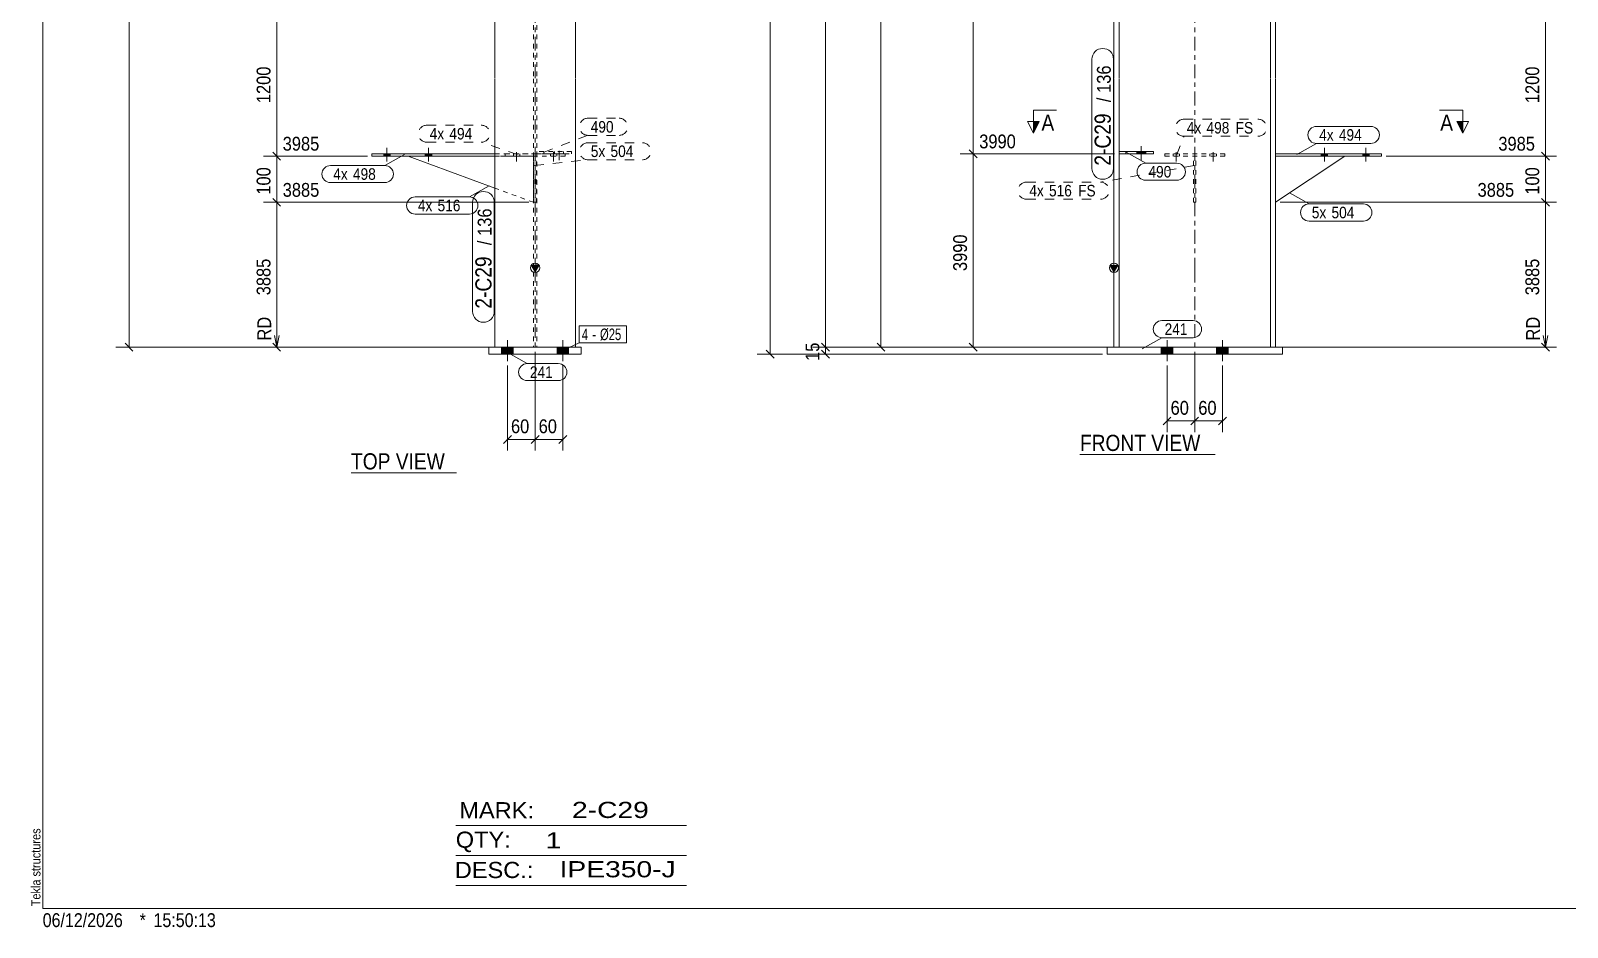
# Model space of a CAD drawing. Header units: millimetres. Extents: x 2 to 579, y 1 to 405.
# Drawn here: x 2.4 to 335.4, y 1 to 195.3 of the extents above; entities that cross this region are included whole.
import ezdxf

# ---------------------------------------------------------------- set-up
doc = ezdxf.new("R2010")
doc.units = ezdxf.units.MM
for name, pattern in [('XKITLINE00', [0]), ('XKITLINE01', [4, 1, -1, 1, -1]), ('XKITLINE02', [4, 2, -2]), ('XKITLINE03', [6, 3, -1, 1, -1])]:
    doc.linetypes.add(name, pattern=pattern)
for name, color, linetype, lineweight in [('Bolt', 3, 'Continuous', 0), ('BoltMark', 7, 'Continuous', 0), ('Dimensions', 7, 'Continuous', 0), ('DrawingSheet', 5, 'Continuous', 0), ('OtherObjectType', 7, 'Continuous', 0), ('Part', 2, 'Continuous', 0), ('PartMark', 7, 'Continuous', 0), ('Section', 6, 'Continuous', 0)]:
    doc.layers.add(name, color=color, linetype=linetype, lineweight=lineweight)
doc.styles.add('ARIAL', font='ARIAL.TTF')
doc.styles.add('ARIAL_NARROW', font='ARIALN.TTF')

# ---------------------------------------------------------------- blocks, each defined once
blk = doc.blocks.new('*A8')
at = {"layer": 'Bolt'}
for points in [[(283.45, 168.61), (283.45, 168.11), (282.05, 168.11), (282.05, 168.61)], [(283.45, 168.61), (283.45, 168.11), (282.05, 168.11), (282.05, 168.61)], [(292.45, 168.61), (292.45, 168.11), (291.05, 168.11), (291.05, 168.61)], [(292.45, 168.61), (292.45, 168.11), (291.05, 168.11), (291.05, 168.61)]]:
    blk.add_hatch(color=3, dxfattribs=at).paths.add_polyline_path(points, flags=17)
at = {"layer": 'Bolt', "color": 3, "linetype": 'XKITLINE00', "lineweight": 0}
for p, q in [((282.75, 166.95), (282.75, 169.95)), ((282.75, 166.95), (282.75, 169.95)), ((291.75, 166.95), (291.75, 169.95)), ((291.75, 166.95), (291.75, 169.95)), ((282.05, 168.11), (282.05, 168.61)), ((282.05, 168.11), (282.05, 168.61)), ((283.45, 168.11), (283.45, 168.61)), ((283.45, 168.11), (283.45, 168.61)), ((291.05, 168.11), (291.05, 168.61)), ((291.05, 168.11), (291.05, 168.61)), ((292.45, 168.11), (292.45, 168.61)), ((292.45, 168.11), (292.45, 168.61))]:
    blk.add_line(p, q, dxfattribs=at)
blk = doc.blocks.new('*A9')
at = {"layer": 'Bolt'}
blk.add_hatch(color=3, dxfattribs=at).paths.add_polyline_path([(242.07, 168.61), (242.07, 169.11), (244.03, 169.11), (244.03, 168.61)], flags=17)
at = {"layer": 'Bolt', "color": 3, "linetype": 'XKITLINE00', "lineweight": 0}
for p, q in [((243.05, 167.26), (243.05, 170.26)), ((242.07, 168.61), (242.07, 169.11)), ((244.03, 168.61), (244.03, 169.11))]:
    blk.add_line(p, q, dxfattribs=at)
blk = doc.blocks.new('*A10')
at = {"layer": 'Bolt'}
for points in [[(249.9, 126.71), (249.9, 125.21), (247.4, 125.21), (247.4, 126.71)], [(249.9, 126.71), (249.9, 125.21), (247.4, 125.21), (247.4, 126.71)], [(261.9, 126.71), (261.9, 125.21), (259.4, 125.21), (259.4, 126.71)], [(261.9, 126.71), (261.9, 125.21), (259.4, 125.21), (259.4, 126.71)]]:
    blk.add_hatch(color=3, dxfattribs=at).paths.add_polyline_path(points, flags=17)
at = {"layer": 'Bolt', "color": 3, "linetype": 'XKITLINE00', "lineweight": 0}
for p, q in [((247.4, 126.71), (247.4, 125.21)), ((247.4, 126.71), (247.4, 125.21)), ((248.65, 128.21), (248.65, 123.71)), ((248.65, 128.21), (248.65, 123.71)), ((249.9, 126.71), (249.9, 125.21)), ((249.9, 126.71), (249.9, 125.21)), ((259.4, 126.71), (259.4, 125.21)), ((259.4, 126.71), (259.4, 125.21)), ((260.65, 128.21), (260.65, 123.71)), ((260.65, 128.21), (260.65, 123.71)), ((261.9, 126.71), (261.9, 125.21)), ((261.9, 126.71), (261.9, 125.21))]:
    blk.add_line(p, q, dxfattribs=at)
blk = doc.blocks.new('*A11')
at = {"layer": 'Bolt', "color": 3, "linetype": 'XKITLINE02', "lineweight": 0}
for p, q in [((250.65, 166.95), (250.65, 169.95)), ((250.65, 166.95), (250.65, 169.95)), ((258.65, 166.95), (258.65, 169.95)), ((258.65, 166.95), (258.65, 169.95)), ((249.95, 168.11), (249.95, 168.61)), ((249.95, 168.11), (249.95, 168.61)), ((251.35, 168.11), (251.35, 168.61)), ((251.35, 168.11), (251.35, 168.61)), ((257.95, 168.11), (257.95, 168.61)), ((257.95, 168.11), (257.95, 168.61)), ((259.35, 168.11), (259.35, 168.61)), ((259.35, 168.11), (259.35, 168.61))]:
    blk.add_line(p, q, dxfattribs=at)
blk = doc.blocks.new('*A15')
at = {"layer": 'Part'}
blk.add_hatch(color=2, dxfattribs=at).paths.add_polyline_path([(236.35, 144.42), (237.95, 144.42), (237.15, 143.02)], flags=17)
at = {"layer": 'Part', "color": 7, "linetype": 'XKITLINE03', "lineweight": 0}
for p, q in [((254.65, 310.07), (254.65, 365.27)), ((254.65, 268.17), (254.65, 309.97)), ((254.65, 226.59), (254.65, 268.07)), ((254.65, 185.01), (254.65, 226.49)), ((254.65, 143.11), (254.65, 184.91)), ((254.65, 116.71), (254.65, 143.01))]:
    blk.add_line(p, q, dxfattribs=at)
at = {"layer": 'Part', "color": 2, "linetype": 'XKITLINE00', "lineweight": 0}
for p, q in [((237.15, 355.27), (237.15, 310.07)), ((272.15, 355.27), (237.15, 355.27)), ((238.25, 355.27), (238.25, 310.07)), ((271.05, 355.27), (271.05, 310.07)), ((272.15, 310.07), (272.15, 355.27)), ((237.15, 309.97), (237.15, 268.17)), ((238.25, 309.97), (238.25, 268.17)), ((271.05, 309.97), (271.05, 268.17)), ((272.15, 268.17), (272.15, 309.97)), ((237.15, 268.07), (237.15, 226.59)), ((238.25, 268.07), (238.25, 226.59)), ((271.05, 268.07), (271.05, 226.59)), ((272.15, 226.59), (272.15, 268.07)), ((237.15, 226.49), (237.15, 185.01)), ((238.25, 226.49), (238.25, 185.01)), ((271.05, 226.49), (271.05, 185.01)), ((272.15, 185.01), (272.15, 226.49)), ((237.15, 184.91), (237.15, 143.11)), ((238.25, 184.91), (238.25, 143.11)), ((271.05, 184.91), (271.05, 143.11)), ((272.15, 143.11), (272.15, 184.91)), ((237.15, 143.02), (236.35, 144.42)), ((236.35, 144.42), (237.95, 144.42)), ((237.95, 144.42), (237.15, 143.02)), ((237.15, 143.01), (237.15, 126.71)), ((238.25, 143.01), (238.25, 126.71)), ((271.05, 143.01), (271.05, 126.71)), ((272.15, 126.71), (272.15, 143.01))]:
    blk.add_line(p, q, dxfattribs=at)
at = {"layer": 'Part', "color": 7, "linetype": 'XKITLINE01', "lineweight": 0}
blk.add_line((237.15, 126.71), (272.15, 126.71), dxfattribs=at)
at = {"layer": 'Part', "color": 2, "linetype": 'XKITLINE00', "lineweight": 0}
blk.add_circle((237.15, 143.92), 1, dxfattribs=at)
blk = doc.blocks.new('*A26')
at = {"layer": 'Part', "color": 2, "linetype": 'XKITLINE00', "lineweight": 0}
for p, q in [((272.15, 168.61), (295.15, 168.61)), ((295.15, 168.11), (272.15, 168.11)), ((295.15, 168.61), (295.15, 168.11))]:
    blk.add_line(p, q, dxfattribs=at)
at = {"layer": 'Part', "color": 7, "linetype": 'XKITLINE01', "lineweight": 0}
blk.add_line((272.15, 168.11), (272.15, 168.61), dxfattribs=at)
blk = doc.blocks.new('*A27')
at = {"layer": 'Part', "color": 2, "linetype": 'XKITLINE00', "lineweight": 0}
blk.add_line((272.15, 158.11), (287.15, 168.11), dxfattribs=at)
at = {"layer": 'Part', "color": 7, "linetype": 'XKITLINE01', "lineweight": 0}
for p, q in [((272.15, 168.11), (272.15, 158.11)), ((287.15, 168.11), (272.15, 168.11))]:
    blk.add_line(p, q, dxfattribs=at)
blk = doc.blocks.new('*A28')
at = {"layer": 'Part', "color": 2, "linetype": 'XKITLINE00', "lineweight": 0}
for p, q in [((238.25, 169.11), (245.75, 169.11)), ((245.75, 168.61), (238.25, 168.61)), ((245.75, 169.11), (245.75, 168.61))]:
    blk.add_line(p, q, dxfattribs=at)
at = {"layer": 'Part', "color": 7, "linetype": 'XKITLINE01', "lineweight": 0}
for p, q in [((238.25, 168.61), (238.25, 169.11)), ((239.75, 168.61), (239.75, 169.11))]:
    blk.add_line(p, q, dxfattribs=at)
blk = doc.blocks.new('*A33')
at = {"layer": 'Part', "color": 2, "linetype": 'XKITLINE00', "lineweight": 0}
for p, q in [((273.65, 126.71), (235.65, 126.71)), ((235.65, 126.71), (235.65, 125.21)), ((273.65, 126.71), (273.65, 125.21)), ((273.65, 125.21), (235.65, 125.21))]:
    blk.add_line(p, q, dxfattribs=at)
blk = doc.blocks.new('*A34')
at = {"layer": 'Part', "color": 7, "linetype": 'XKITLINE01', "lineweight": 0}
for p, q in [((261.15, 168.61), (248.15, 168.61)), ((248.15, 168.11), (248.15, 168.61)), ((261.15, 168.11), (248.15, 168.11)), ((261.15, 168.11), (261.15, 168.61))]:
    blk.add_line(p, q, dxfattribs=at)
blk = doc.blocks.new('*A35')
at = {"layer": 'Part', "color": 7, "linetype": 'XKITLINE01', "lineweight": 0}
for p, q in [((254.9, 168.11), (254.4, 168.11)), ((254.4, 158.11), (254.4, 168.11)), ((254.4, 168.11), (254.9, 168.11)), ((254.9, 158.11), (254.9, 168.11)), ((254.9, 158.11), (254.4, 158.11))]:
    blk.add_line(p, q, dxfattribs=at)
blk = doc.blocks.new('*A48')
at = {"layer": 'Bolt', "color": 3, "linetype": 'XKITLINE02', "lineweight": 0}
for p, q in [((107.7, 166.95), (107.7, 169.95)), ((107.7, 166.95), (107.7, 169.95)), ((115.7, 166.95), (115.7, 169.95)), ((115.7, 166.95), (115.7, 169.95)), ((107, 168.11), (107, 168.61)), ((107, 168.11), (107, 168.61)), ((108.4, 168.11), (108.4, 168.61)), ((108.4, 168.11), (108.4, 168.61)), ((115, 168.11), (115, 168.61)), ((115, 168.11), (115, 168.61)), ((116.4, 168.11), (116.4, 168.61)), ((116.4, 168.11), (116.4, 168.61))]:
    blk.add_line(p, q, dxfattribs=at)
blk = doc.blocks.new('*A49')
at = {"layer": 'Bolt', "color": 3, "linetype": 'XKITLINE02', "lineweight": 0}
for p, q in [((116.9, 167.26), (116.9, 170.26)), ((115.92, 168.61), (115.92, 169.11)), ((117.88, 168.61), (117.88, 169.11))]:
    blk.add_line(p, q, dxfattribs=at)
blk = doc.blocks.new('*A50')
at = {"layer": 'Bolt'}
for points in [[(106.95, 126.71), (106.95, 125.21), (104.45, 125.21), (104.45, 126.71)], [(106.95, 126.71), (106.95, 125.21), (104.45, 125.21), (104.45, 126.71)], [(118.95, 126.71), (118.95, 125.21), (116.45, 125.21), (116.45, 126.71)], [(118.95, 126.71), (118.95, 125.21), (116.45, 125.21), (116.45, 126.71)]]:
    blk.add_hatch(color=3, dxfattribs=at).paths.add_polyline_path(points, flags=17)
at = {"layer": 'Bolt', "color": 3, "linetype": 'XKITLINE00', "lineweight": 0}
for p, q in [((104.45, 126.71), (104.45, 125.21)), ((104.45, 126.71), (104.45, 125.21)), ((105.7, 128.21), (105.7, 123.71)), ((105.7, 128.21), (105.7, 123.71)), ((106.95, 126.71), (106.95, 125.21)), ((106.95, 126.71), (106.95, 125.21)), ((116.45, 126.71), (116.45, 125.21)), ((116.45, 126.71), (116.45, 125.21)), ((117.7, 128.21), (117.7, 123.71)), ((117.7, 128.21), (117.7, 123.71)), ((118.95, 126.71), (118.95, 125.21)), ((118.95, 126.71), (118.95, 125.21))]:
    blk.add_line(p, q, dxfattribs=at)
blk = doc.blocks.new('*A51')
at = {"layer": 'Bolt'}
for points in [[(78.9, 168.11), (78.9, 168.61), (80.3, 168.61), (80.3, 168.11)], [(78.9, 168.11), (78.9, 168.61), (80.3, 168.61), (80.3, 168.11)], [(87.9, 168.11), (87.9, 168.61), (89.3, 168.61), (89.3, 168.11)], [(87.9, 168.11), (87.9, 168.61), (89.3, 168.61), (89.3, 168.11)]]:
    blk.add_hatch(color=3, dxfattribs=at).paths.add_polyline_path(points, flags=17)
at = {"layer": 'Bolt', "color": 3, "linetype": 'XKITLINE00', "lineweight": 0}
for p, q in [((79.6, 166.95), (79.6, 169.95)), ((79.6, 166.95), (79.6, 169.95)), ((88.6, 166.95), (88.6, 169.95)), ((88.6, 166.95), (88.6, 169.95)), ((78.9, 168.11), (78.9, 168.61)), ((78.9, 168.11), (78.9, 168.61)), ((80.3, 168.11), (80.3, 168.61)), ((80.3, 168.11), (80.3, 168.61)), ((87.9, 168.11), (87.9, 168.61)), ((87.9, 168.11), (87.9, 168.61)), ((89.3, 168.11), (89.3, 168.61)), ((89.3, 168.11), (89.3, 168.61))]:
    blk.add_line(p, q, dxfattribs=at)
blk = doc.blocks.new('*A55')
at = {"layer": 'Part'}
blk.add_hatch(color=2, dxfattribs=at).paths.add_polyline_path([(110.9, 144.42), (112.5, 144.42), (111.7, 143.02)], flags=17)
at = {"layer": 'Part', "color": 7, "linetype": 'XKITLINE03', "lineweight": 0}
for p, q in [((111.7, 310.07), (111.7, 365.27)), ((111.7, 268.17), (111.7, 309.97)), ((111.7, 226.59), (111.7, 268.07)), ((111.7, 185.01), (111.7, 226.49)), ((111.7, 143.11), (111.7, 184.91)), ((111.7, 116.71), (111.7, 143.01))]:
    blk.add_line(p, q, dxfattribs=at)
at = {"layer": 'Part', "color": 2, "linetype": 'XKITLINE00', "lineweight": 0}
for p, q in [((102.95, 310.07), (102.95, 355.27)), ((102.95, 355.27), (120.45, 355.27)), ((120.45, 310.07), (120.45, 355.27)), ((102.95, 268.17), (102.95, 309.97)), ((120.45, 268.17), (120.45, 309.97)), ((102.95, 226.59), (102.95, 268.07)), ((120.45, 226.59), (120.45, 268.07)), ((102.95, 185.01), (102.95, 226.49)), ((120.45, 185.01), (120.45, 226.49)), ((102.95, 143.11), (102.95, 184.91)), ((120.45, 143.11), (120.45, 184.91)), ((111.7, 143.02), (110.9, 144.42)), ((110.9, 144.42), (112.5, 144.42)), ((112.5, 144.42), (111.7, 143.02)), ((102.95, 126.71), (102.95, 143.01)), ((120.45, 126.71), (120.45, 143.01))]:
    blk.add_line(p, q, dxfattribs=at)
at = {"layer": 'Part', "color": 7, "linetype": 'XKITLINE01', "lineweight": 0}
for p, q in [((111.35, 355.27), (111.35, 310.07)), ((112.05, 355.27), (112.05, 310.07)), ((111.35, 309.97), (111.35, 268.17)), ((112.05, 309.97), (112.05, 268.17)), ((111.35, 268.07), (111.35, 226.59)), ((112.05, 268.07), (112.05, 226.59)), ((111.35, 226.49), (111.35, 185.01)), ((112.05, 226.49), (112.05, 185.01)), ((111.35, 184.91), (111.35, 143.11)), ((112.05, 184.91), (112.05, 143.11)), ((111.35, 143.01), (111.35, 126.71)), ((112.05, 143.01), (112.05, 126.71)), ((102.95, 126.71), (120.45, 126.71))]:
    blk.add_line(p, q, dxfattribs=at)
at = {"layer": 'Part', "color": 2, "linetype": 'XKITLINE00', "lineweight": 0}
blk.add_circle((111.7, 143.92), 1, dxfattribs=at)
blk = doc.blocks.new('*A66')
at = {"layer": 'Part', "color": 7, "linetype": 'XKITLINE01', "lineweight": 0}
for p, q in [((105.2, 168.61), (105.2, 168.11)), ((105.2, 168.61), (118.2, 168.61)), ((105.2, 168.11), (118.2, 168.11)), ((118.2, 168.61), (118.2, 168.11))]:
    blk.add_line(p, q, dxfattribs=at)
blk = doc.blocks.new('*A67')
at = {"layer": 'Part', "color": 7, "linetype": 'XKITLINE01', "lineweight": 0}
for p, q in [((111.95, 168.11), (111.45, 168.11)), ((111.45, 158.11), (111.45, 168.11)), ((111.45, 168.11), (111.95, 168.11)), ((111.95, 158.11), (111.95, 168.11)), ((111.95, 158.11), (111.45, 158.11))]:
    blk.add_line(p, q, dxfattribs=at)
blk = doc.blocks.new('*A68')
at = {"layer": 'Part', "color": 7, "linetype": 'XKITLINE01', "lineweight": 0}
for p, q in [((119.6, 169.11), (112.1, 169.11)), ((112.1, 169.11), (112.1, 168.61)), ((112.1, 168.61), (119.6, 168.61)), ((113.6, 168.61), (113.6, 169.11)), ((119.6, 168.61), (119.6, 169.11))]:
    blk.add_line(p, q, dxfattribs=at)
blk = doc.blocks.new('*A73')
at = {"layer": 'Part', "color": 2, "linetype": 'XKITLINE00', "lineweight": 0}
for p, q in [((101.7, 125.21), (101.7, 126.71)), ((101.7, 126.71), (121.7, 126.71)), ((121.7, 126.71), (121.7, 125.21)), ((121.7, 125.21), (101.7, 125.21))]:
    blk.add_line(p, q, dxfattribs=at)
blk = doc.blocks.new('*A74')
at = {"layer": 'Part', "color": 2, "linetype": 'XKITLINE00', "lineweight": 0}
for p, q in [((76.35, 168.61), (102.95, 168.61)), ((76.35, 168.61), (76.35, 168.11)), ((76.35, 168.11), (102.95, 168.11))]:
    blk.add_line(p, q, dxfattribs=at)
at = {"layer": 'Part', "color": 7, "linetype": 'XKITLINE01', "lineweight": 0}
for p, q in [((102.95, 168.61), (111.35, 168.61)), ((102.95, 168.11), (111.35, 168.11)), ((111.35, 168.61), (111.35, 168.11))]:
    blk.add_line(p, q, dxfattribs=at)
blk = doc.blocks.new('*A75')
at = {"layer": 'Part', "color": 2, "linetype": 'XKITLINE00', "lineweight": 0}
blk.add_line((102.95, 161.2), (84.2, 168.11), dxfattribs=at)
at = {"layer": 'Part', "color": 7, "linetype": 'XKITLINE01', "lineweight": 0}
for p, q in [((84.2, 168.11), (111.35, 168.11)), ((111.35, 168.11), (111.35, 158.11)), ((111.35, 158.11), (102.95, 161.2))]:
    blk.add_line(p, q, dxfattribs=at)
blk = doc.blocks.new('*A91')
at = {"layer": 'DrawingSheet', "color": 5, "linetype": 'XKITLINE00', "lineweight": 0}
for p, q in [((5, 405), (5, 5)), ((5, 5), (579, 5))]:
    blk.add_line(p, q, dxfattribs=at)
at = {"layer": 'DrawingSheet', "color": 5, "style": 'ARIAL', "width": 0.85}
blk.add_text('Tekla structures', height=2, rotation=90, dxfattribs=at).set_placement((4.5, 5.5))
blk = doc.blocks.new('*A95')
at = {"layer": 'OtherObjectType', "color": 6, "linetype": 'XKITLINE00', "lineweight": 0}
for p, q in [((94.5, 23), (144.5, 23)), ((94.5, 16.5), (144.5, 16.5)), ((94.5, 10), (144.5, 10))]:
    blk.add_line(p, q, dxfattribs=at)
at = {"layer": 'OtherObjectType', "color": 6, "style": 'ARIAL_NARROW'}
for s, width, p in [('MARK:', 1.275, (95.27, 24.58)), ('2-C29', 1.525501, (119.69, 24.65)), ('QTY:', 1.275, (94.5, 18.19)), ('1', 1.525501, (113.99, 18.05)), ('DESC.:', 1.275, (94.29, 11.63)), ('IPE350-J', 1.525501, (117, 11.79))]:
    blk.add_text(s, height=3.5, dxfattribs=dict(at, width=width)).set_placement(p)
blk = doc.blocks.new('*A98')
at = {"layer": 'OtherObjectType', "color": 7, "style": 'ARIAL_NARROW', "width": 1.008832}
for s, p in [('06/12/2026', (4.99, 1)), ('*', (26, 1)), ('15:50:13', (29, 1))]:
    blk.add_text(s, height=3, dxfattribs=at).set_placement(p)
blk = doc.blocks.new('*A99')
at = {"layer": 'Dimensions', "color": 7, "linetype": 'XKITLINE00', "lineweight": 0}
for p, q in [((295.35, 360.98), (159.8, 360.98)), ((161.8, 361.83), (163.5, 360.13)), ((162.65, 125.21), (162.65, 360.98)), ((234.65, 125.21), (159.8, 125.21)), ((161.8, 126.06), (163.5, 124.36))]:
    blk.add_line(p, q, dxfattribs=at)
at = {"layer": 'Dimensions', "color": 3}
for p in [(162.65, 360.98), (162.65, 125.21)]:
    blk.add_point(p, dxfattribs=at)
at = {"layer": 'Dimensions', "color": 3, "style": 'ARIAL', "width": 0.85}
blk.add_text('9162', height=3, rotation=90.0002, dxfattribs=at).set_placement((161.3, 238.65))
blk = doc.blocks.new('*A100')
at = {"layer": 'Dimensions', "color": 7, "linetype": 'XKITLINE00', "lineweight": 0}
for p, q in [((236.15, 126.71), (171.8, 126.71)), ((173.8, 127.56), (175.5, 125.86)), ((174.65, 125.21), (174.65, 126.71)), ((234.65, 125.21), (171.8, 125.21)), ((173.8, 126.06), (175.5, 124.36))]:
    blk.add_line(p, q, dxfattribs=at)
at = {"layer": 'Dimensions', "color": 3}
for p in [(174.65, 126.71), (174.65, 125.21)]:
    blk.add_point(p, dxfattribs=at)
at = {"layer": 'Dimensions', "color": 3, "style": 'ARIAL', "width": 0.85}
blk.add_text('15', height=3, rotation=90.0002, dxfattribs=at).set_placement((173.3, 123.73))
blk = doc.blocks.new('*A101')
at = {"layer": 'Dimensions', "color": 7, "linetype": 'XKITLINE00', "lineweight": 0}
for p, q in [((254.65, 125.71), (254.65, 108.31)), ((248.65, 122.71), (248.65, 108.31)), ((249.5, 111.56), (247.8, 109.86)), ((248.65, 110.71), (254.65, 110.71)), ((255.5, 111.56), (253.8, 109.86))]:
    blk.add_line(p, q, dxfattribs=at)
at = {"layer": 'Dimensions', "color": 3}
for p in [(248.65, 110.71), (254.65, 110.71)]:
    blk.add_point(p, dxfattribs=at)
at = {"layer": 'Dimensions', "color": 3, "style": 'ARIAL', "width": 0.85}
blk.add_text('60', height=3, dxfattribs=at).set_placement((249.42, 112.06))
blk = doc.blocks.new('*A102')
at = {"layer": 'Dimensions', "color": 7, "linetype": 'XKITLINE00', "lineweight": 0}
for p, q in [((254.65, 125.71), (254.65, 108.31)), ((260.65, 122.71), (260.65, 108.31)), ((255.5, 111.56), (253.8, 109.86)), ((254.65, 110.71), (260.65, 110.71)), ((261.5, 111.56), (259.8, 109.86))]:
    blk.add_line(p, q, dxfattribs=at)
at = {"layer": 'Dimensions', "color": 3}
for p in [(254.65, 110.71), (260.65, 110.71)]:
    blk.add_point(p, dxfattribs=at)
at = {"layer": 'Dimensions', "color": 3, "style": 'ARIAL', "width": 0.85}
blk.add_text('60', height=3, dxfattribs=at).set_placement((255.42, 112.06))
blk = doc.blocks.new('*A103')
at = {"layer": 'PartMark', "color": 7, "linetype": 'XKITLINE02', "lineweight": 0}
for p, q in [((252.33, 176.12), (268.38, 176.12)), ((250.78, 168.48), (252.33, 172.42)), ((252.33, 172.42), (268.38, 172.42))]:
    blk.add_line(p, q, dxfattribs=at)
for centre, start, end in [((252.33, 174.27), 90, 270), ((268.38, 174.27), 270, 90)]:
    blk.add_arc(centre, 1.85, start, end, dxfattribs=at)
at = {"layer": 'PartMark', "color": 3, "style": 'ARIAL', "width": 0.85}
for s, p in [('4x', (252.93, 173.02)), ('498', (257.2, 173.02)), ('FS', (263.52, 173.02))]:
    blk.add_text(s, height=2.5, dxfattribs=at).set_placement(p)
blk = doc.blocks.new('*A104')
at = {"layer": 'PartMark', "color": 7, "linetype": 'XKITLINE00', "lineweight": 0}
for p, q in [((281.02, 174.57), (292.81, 174.57)), ((276.78, 168.48), (281.02, 170.87)), ((281.02, 170.87), (292.81, 170.87))]:
    blk.add_line(p, q, dxfattribs=at)
for centre, start, end in [((281.02, 172.72), 90, 270), ((292.81, 172.72), 270, 90)]:
    blk.add_arc(centre, 1.85, start, end, dxfattribs=at)
at = {"layer": 'PartMark', "color": 3, "style": 'ARIAL', "width": 0.85}
for s, p in [('4x', (281.62, 171.47)), ('494', (285.89, 171.47))]:
    blk.add_text(s, height=2.5, dxfattribs=at).set_placement(p)
blk = doc.blocks.new('*A105')
at = {"layer": 'PartMark', "color": 7, "linetype": 'XKITLINE02', "lineweight": 0}
for p, q in [((254.53, 166.08), (234.24, 162.49)), ((218.2, 162.49), (234.24, 162.49)), ((218.2, 158.79), (234.24, 158.79))]:
    blk.add_line(p, q, dxfattribs=at)
for centre, start, end in [((218.2, 160.64), 90, 270), ((234.24, 160.64), 270, 90)]:
    blk.add_arc(centre, 1.85, start, end, dxfattribs=at)
at = {"layer": 'PartMark', "color": 3, "style": 'ARIAL', "width": 0.85}
for s, p in [('4x', (218.8, 159.39)), ('516', (223.07, 159.39)), ('FS', (229.38, 159.39))]:
    blk.add_text(s, height=2.5, dxfattribs=at).set_placement(p)
blk = doc.blocks.new('*A106')
at = {"layer": 'PartMark', "color": 7, "linetype": 'XKITLINE00', "lineweight": 0}
for p, q in [((275.18, 160.14), (279.42, 157.75)), ((279.42, 157.75), (291.21, 157.75)), ((279.42, 154.05), (291.21, 154.05))]:
    blk.add_line(p, q, dxfattribs=at)
for centre, start, end in [((279.42, 155.9), 90, 270), ((291.21, 155.9), 270, 90)]:
    blk.add_arc(centre, 1.85, start, end, dxfattribs=at)
at = {"layer": 'PartMark', "color": 3, "style": 'ARIAL', "width": 0.85}
for s, p in [('5x', (280.02, 154.65)), ('504', (284.29, 154.65))]:
    blk.add_text(s, height=2.5, dxfattribs=at).set_placement(p)
blk = doc.blocks.new('*A110')
at = {"layer": 'Section'}
for points in [[(220.93, 175.61), (219.68, 173.11), (219.68, 175.61)], [(312.72, 175.61), (312.72, 173.11), (311.47, 175.61)]]:
    blk.add_hatch(color=3, dxfattribs=at).paths.add_polyline_path(points, flags=17)
at = {"layer": 'Section', "color": 1, "linetype": 'XKITLINE00', "lineweight": 0}
for p, q in [((219.68, 178.11), (224.68, 178.11)), ((219.68, 178.11), (219.68, 173.11)), ((312.72, 178.11), (307.72, 178.11)), ((312.72, 178.11), (312.72, 173.11))]:
    blk.add_line(p, q, dxfattribs=at)
at = {"layer": 'Section', "color": 3, "linetype": 'XKITLINE00', "lineweight": 0}
for p, q in [((219.68, 173.11), (218.43, 175.61)), ((220.93, 175.61), (218.43, 175.61)), ((219.68, 173.11), (220.93, 175.61)), ((311.47, 175.61), (313.97, 175.61)), ((312.72, 173.11), (311.47, 175.61)), ((313.97, 175.61), (312.72, 173.11))]:
    blk.add_line(p, q, dxfattribs=at)
at = {"layer": 'Section', "color": 7, "style": 'ARIAL', "width": 0.85}
for p in [(221.43, 173.61), (307.85, 173.61)]:
    blk.add_text('A', height=3.5, dxfattribs=at).set_placement(p)
blk = doc.blocks.new('*A111')
at = {"layer": 'OtherObjectType', "color": 7, "linetype": 'XKITLINE00', "lineweight": 0}
blk.add_line((229.77, 103.46), (259.07, 103.46), dxfattribs=at)
at = {"layer": 'OtherObjectType', "color": 7, "style": 'ARIAL', "width": 0.85}
blk.add_text('FRONT VIEW', height=3.5, dxfattribs=at).set_placement((229.77, 104.21))
blk = doc.blocks.new('*A112')
at = {"layer": 'Dimensions', "color": 7, "linetype": 'XKITLINE00', "lineweight": 0}
for p, q in [((236.15, 355.27), (171.8, 355.27)), ((173.8, 356.12), (175.5, 354.43)), ((174.65, 126.71), (174.65, 355.27)), ((236.15, 126.71), (171.8, 126.71)), ((173.8, 127.56), (175.5, 125.86))]:
    blk.add_line(p, q, dxfattribs=at)
at = {"layer": 'Dimensions', "color": 3}
for p in [(174.65, 355.27), (174.65, 126.71)]:
    blk.add_point(p, dxfattribs=at)
at = {"layer": 'Dimensions', "color": 3, "style": 'ARIAL', "width": 0.85}
blk.add_text('9090', height=3, rotation=90.0002, dxfattribs=at).set_placement((173.3, 236.54))
blk = doc.blocks.new('*A114')
at = {"layer": 'Dimensions', "color": 7, "linetype": 'XKITLINE00', "lineweight": 0}
for p, q in [((185.8, 329.98), (187.5, 328.29)), ((237.45, 329.14), (183.8, 329.14)), ((186.65, 126.71), (186.65, 329.14)), ((236.15, 126.71), (183.8, 126.71)), ((185.8, 127.56), (187.5, 125.86))]:
    blk.add_line(p, q, dxfattribs=at)
at = {"layer": 'Dimensions', "color": 3}
for p in [(186.65, 329.14), (186.65, 126.71)]:
    blk.add_point(p, dxfattribs=at)
at = {"layer": 'Dimensions', "color": 3, "style": 'ARIAL', "width": 0.85}
blk.add_text('8829', height=3, dxfattribs=at).set_placement((187.95, 330.34))
blk.add_text('8829', height=3, rotation=90.0002, dxfattribs=at).set_placement((185.3, 223.47))
blk = doc.blocks.new('*A117')
at = {"layer": 'Dimensions', "color": 7, "linetype": 'XKITLINE00', "lineweight": 0}
for p, q in [((237.25, 168.61), (203.8, 168.61)), ((205.8, 169.46), (207.5, 167.76)), ((206.65, 126.71), (206.65, 168.61)), ((236.15, 126.71), (203.8, 126.71)), ((205.8, 127.56), (207.5, 125.86))]:
    blk.add_line(p, q, dxfattribs=at)
at = {"layer": 'Dimensions', "color": 3}
for p in [(206.65, 168.61), (206.65, 126.71)]:
    blk.add_point(p, dxfattribs=at)
at = {"layer": 'Dimensions', "color": 3, "style": 'ARIAL', "width": 0.85}
blk.add_text('3990', height=3, dxfattribs=at).set_placement((207.95, 169.81))
blk.add_text('3990', height=3, rotation=90.0002, dxfattribs=at).set_placement((205.3, 143.21))
blk = doc.blocks.new('*A118')
at = {"layer": 'Dimensions', "color": 7, "linetype": 'XKITLINE00', "lineweight": 0}
for p, q in [((237.25, 293.67), (203.8, 293.67)), ((205.8, 294.52), (207.5, 292.82)), ((206.65, 168.61), (206.65, 293.67)), ((237.25, 168.61), (203.8, 168.61)), ((205.8, 169.46), (207.5, 167.76))]:
    blk.add_line(p, q, dxfattribs=at)
at = {"layer": 'Dimensions', "color": 3}
for p in [(206.65, 293.67), (206.65, 168.61)]:
    blk.add_point(p, dxfattribs=at)
at = {"layer": 'Dimensions', "color": 3, "style": 'ARIAL', "width": 0.85}
blk.add_text('7890', height=3, dxfattribs=at).set_placement((207.95, 294.87))
blk.add_text('3900', height=3, rotation=90.0002, dxfattribs=at).set_placement((205.3, 226.69))
blk = doc.blocks.new('*A120')
at = {"layer": 'Dimensions', "color": 7, "linetype": 'XKITLINE00', "lineweight": 0}
for p, q in [((273.15, 158.11), (333.05, 158.11)), ((329.8, 158.96), (331.5, 157.26)), ((330.65, 126.71), (330.65, 158.11)), ((330.65, 133.93), (330.65, 126.71)), ((273.15, 126.71), (333.05, 126.71)), ((273.15, 126.71), (333.05, 126.71)), ((329.8, 127.56), (331.5, 125.86)), ((330.15, 129.21), (330.65, 126.71)), ((331.15, 129.21), (330.65, 126.71))]:
    blk.add_line(p, q, dxfattribs=at)
at = {"layer": 'Dimensions', "color": 3}
for p in [(330.65, 158.11), (330.65, 126.71)]:
    blk.add_point(p, dxfattribs=at)
at = {"layer": 'Dimensions', "color": 7}
blk.add_point((330.65, 126.71), dxfattribs=at)
at = {"layer": 'Dimensions', "color": 3, "style": 'ARIAL', "width": 0.85}
blk.add_text('3885', height=3, dxfattribs=at).set_placement((315.95, 159.31))
for s, p in [('3885', (329.3, 137.96)), ('RD', (329.45, 128.15))]:
    blk.add_text(s, height=3, rotation=90.0002, dxfattribs=at).set_placement(p)
blk = doc.blocks.new('*A121')
at = {"layer": 'Dimensions', "color": 7, "linetype": 'XKITLINE00', "lineweight": 0}
for p, q in [((296.15, 168.11), (333.05, 168.11)), ((329.8, 168.96), (331.5, 167.26)), ((330.65, 158.11), (330.65, 168.11)), ((273.15, 158.11), (333.05, 158.11)), ((329.8, 158.96), (331.5, 157.26))]:
    blk.add_line(p, q, dxfattribs=at)
at = {"layer": 'Dimensions', "color": 3}
for p in [(330.65, 168.11), (330.65, 158.11)]:
    blk.add_point(p, dxfattribs=at)
at = {"layer": 'Dimensions', "color": 3, "style": 'ARIAL', "width": 0.85}
blk.add_text('3985', height=3, dxfattribs=at).set_placement((320.45, 169.31))
blk.add_text('100', height=3, rotation=90.0002, dxfattribs=at).set_placement((329.3, 159.77))
blk = doc.blocks.new('*A122')
at = {"layer": 'Dimensions', "color": 7, "linetype": 'XKITLINE00', "lineweight": 0}
for p, q in [((273.15, 200.01), (333.05, 200.01)), ((329.8, 200.86), (331.5, 199.16)), ((330.65, 168.11), (330.65, 200.01)), ((296.15, 168.11), (333.05, 168.11)), ((329.8, 168.96), (331.5, 167.26))]:
    blk.add_line(p, q, dxfattribs=at)
at = {"layer": 'Dimensions', "color": 3}
for p in [(330.65, 200.01), (330.65, 168.11)]:
    blk.add_point(p, dxfattribs=at)
at = {"layer": 'Dimensions', "color": 3, "style": 'ARIAL', "width": 0.85}
blk.add_text('5185', height=3, dxfattribs=at).set_placement((315.95, 201.21))
blk.add_text('1200', height=3, rotation=90.0002, dxfattribs=at).set_placement((329.3, 179.61))
blk = doc.blocks.new('*A134')
at = {"layer": 'PartMark', "color": 7, "linetype": 'XKITLINE00', "lineweight": 0}
for p, q in [((247.52, 132.47), (254.28, 132.47)), ((243.28, 126.38), (247.52, 128.77)), ((247.52, 128.77), (254.28, 128.77))]:
    blk.add_line(p, q, dxfattribs=at)
for centre, start, end in [((247.52, 130.62), 90, 270), ((254.28, 130.62), 270, 90)]:
    blk.add_arc(centre, 1.85, start, end, dxfattribs=at)
at = {"layer": 'PartMark', "color": 3, "style": 'ARIAL', "width": 0.85}
blk.add_text('241', height=2.5, dxfattribs=at).set_placement((248.12, 129.37))
blk = doc.blocks.new('*A135')
at = {"layer": 'PartMark', "color": 7, "linetype": 'XKITLINE00', "lineweight": 0}
for p, q in [((239.78, 168.98), (244.02, 166.59)), ((244.02, 166.59), (250.78, 166.59)), ((244.02, 162.89), (250.78, 162.89))]:
    blk.add_line(p, q, dxfattribs=at)
for centre, start, end in [((244.02, 164.74), 90, 270), ((250.78, 164.74), 270, 90)]:
    blk.add_arc(centre, 1.85, start, end, dxfattribs=at)
at = {"layer": 'PartMark', "color": 3, "style": 'ARIAL', "width": 0.85}
blk.add_text('490', height=2.5, dxfattribs=at).set_placement((244.62, 163.49))
blk = doc.blocks.new('*A139')
at = {"layer": 'PartMark', "color": 7, "linetype": 'XKITLINE00', "lineweight": 0}
for p, q in [((232.35, 165.46), (232.35, 189.11)), ((237.05, 165.46), (237.05, 189.11))]:
    blk.add_line(p, q, dxfattribs=at)
for centre, start, end in [((234.7, 189.11), 0, 180), ((234.7, 165.46), 180, 0)]:
    blk.add_arc(centre, 2.35, start, end, dxfattribs=at)
at = {"layer": 'PartMark', "color": 3, "style": 'ARIAL', "width": 0.85}
for s, p in [('136', (236.45, 181.83)), ('/', (236.45, 179.82))]:
    blk.add_text(s, height=3, rotation=90.0002, dxfattribs=at).set_placement(p)
at = {"layer": 'PartMark', "color": 1, "style": 'ARIAL', "width": 0.85}
blk.add_text('2-C29', height=3.5, rotation=90.0002, dxfattribs=at).set_placement((236.45, 166.06))
blk = doc.blocks.new('*A140')
at = {"layer": 'Dimensions', "color": 7, "linetype": 'XKITLINE00', "lineweight": 0}
for p, q in [((22.85, 327.12), (24.55, 325.42)), ((107.2, 326.27), (20.85, 326.27)), ((23.7, 126.71), (23.7, 326.27)), ((101.95, 126.71), (20.85, 126.71)), ((22.85, 127.56), (24.55, 125.86))]:
    blk.add_line(p, q, dxfattribs=at)
at = {"layer": 'Dimensions', "color": 3}
for p in [(23.7, 326.27), (23.7, 126.71)]:
    blk.add_point(p, dxfattribs=at)
at = {"layer": 'Dimensions', "color": 3, "style": 'ARIAL', "width": 0.85}
blk.add_text('8800', height=3, dxfattribs=at).set_placement((25, 327.47))
blk.add_text('8800', height=3, rotation=90.0002, dxfattribs=at).set_placement((22.35, 222.04))
blk = doc.blocks.new('*A145')
at = {"layer": 'PartMark', "color": 7, "linetype": 'XKITLINE00', "lineweight": 0}
for p, q in [((98.15, 134.46), (98.15, 158.11)), ((102.85, 134.46), (102.85, 158.11))]:
    blk.add_line(p, q, dxfattribs=at)
for centre, start, end in [((100.5, 158.11), 0, 180), ((100.5, 134.46), 180, 0)]:
    blk.add_arc(centre, 2.35, start, end, dxfattribs=at)
at = {"layer": 'PartMark', "color": 3, "style": 'ARIAL', "width": 0.85}
for s, p in [('136', (102.25, 150.83)), ('/', (102.25, 148.82))]:
    blk.add_text(s, height=3, rotation=90.0002, dxfattribs=at).set_placement(p)
at = {"layer": 'PartMark', "color": 1, "style": 'ARIAL', "width": 0.85}
blk.add_text('2-C29', height=3.5, rotation=90.0002, dxfattribs=at).set_placement((102.25, 135.06))
blk = doc.blocks.new('*A146')
at = {"layer": 'PartMark', "color": 7, "linetype": 'XKITLINE00', "lineweight": 0}
for p, q in [((83.38, 168.48), (79.14, 166.09)), ((67.35, 166.09), (79.14, 166.09)), ((67.35, 162.39), (79.14, 162.39))]:
    blk.add_line(p, q, dxfattribs=at)
for centre, start, end in [((67.35, 164.24), 90, 270), ((79.14, 164.24), 270, 90)]:
    blk.add_arc(centre, 1.85, start, end, dxfattribs=at)
at = {"layer": 'PartMark', "color": 3, "style": 'ARIAL', "width": 0.85}
for s, p in [('4x', (67.95, 162.99)), ('498', (72.22, 162.99))]:
    blk.add_text(s, height=2.5, dxfattribs=at).set_placement(p)
blk = doc.blocks.new('*A147')
at = {"layer": 'PartMark', "color": 7, "linetype": 'XKITLINE02', "lineweight": 0}
for p, q in [((88.25, 174.83), (100.03, 174.83)), ((88.25, 171.13), (100.03, 171.13)), ((107.83, 168.48), (100.03, 171.13))]:
    blk.add_line(p, q, dxfattribs=at)
for centre, start, end in [((88.25, 172.98), 90, 270), ((100.03, 172.98), 270, 90)]:
    blk.add_arc(centre, 1.85, start, end, dxfattribs=at)
at = {"layer": 'PartMark', "color": 3, "style": 'ARIAL', "width": 0.85}
for s, p in [('4x', (88.85, 171.73)), ('494', (93.12, 171.73))]:
    blk.add_text(s, height=2.5, dxfattribs=at).set_placement(p)
blk = doc.blocks.new('*A148')
at = {"layer": 'PartMark', "color": 7, "linetype": 'XKITLINE00', "lineweight": 0}
for p, q in [((101.71, 161.67), (97.47, 159.27)), ((85.69, 159.27), (97.47, 159.27)), ((85.69, 155.57), (97.47, 155.57))]:
    blk.add_line(p, q, dxfattribs=at)
for centre, start, end in [((85.69, 157.42), 90, 270), ((97.47, 157.42), 270, 90)]:
    blk.add_arc(centre, 1.85, start, end, dxfattribs=at)
at = {"layer": 'PartMark', "color": 3, "style": 'ARIAL', "width": 0.85}
for s, p in [('4x', (86.29, 156.17)), ('516', (90.56, 156.17))]:
    blk.add_text(s, height=2.5, dxfattribs=at).set_placement(p)
blk = doc.blocks.new('*A149')
at = {"layer": 'PartMark', "color": 7, "linetype": 'XKITLINE02', "lineweight": 0}
for p, q in [((123.17, 171.03), (134.95, 171.03)), ((111.58, 166.08), (123.17, 167.33)), ((123.17, 167.33), (134.95, 167.33))]:
    blk.add_line(p, q, dxfattribs=at)
for centre, start, end in [((123.17, 169.18), 90, 270), ((134.95, 169.18), 270, 90)]:
    blk.add_arc(centre, 1.85, start, end, dxfattribs=at)
at = {"layer": 'PartMark', "color": 3, "style": 'ARIAL', "width": 0.85}
for s, p in [('5x', (123.77, 167.93)), ('504', (128.04, 167.93))]:
    blk.add_text(s, height=2.5, dxfattribs=at).set_placement(p)
blk = doc.blocks.new('*A150')
at = {"layer": 'OtherObjectType', "color": 7, "linetype": 'XKITLINE00', "lineweight": 0}
blk.add_line((71.81, 99.46), (94.63, 99.46), dxfattribs=at)
at = {"layer": 'OtherObjectType', "color": 7, "style": 'ARIAL', "width": 0.85}
blk.add_text('TOP VIEW', height=3.5, dxfattribs=at).set_placement((71.81, 100.21))
blk = doc.blocks.new('*A151')
at = {"layer": 'Dimensions', "color": 7, "linetype": 'XKITLINE00', "lineweight": 0}
for p, q in [((111.7, 125.71), (111.7, 104.31)), ((105.7, 122.71), (105.7, 104.31)), ((106.55, 107.56), (104.85, 105.86)), ((105.7, 106.71), (111.7, 106.71)), ((112.55, 107.56), (110.85, 105.86))]:
    blk.add_line(p, q, dxfattribs=at)
at = {"layer": 'Dimensions', "color": 3}
for p in [(105.7, 106.71), (111.7, 106.71)]:
    blk.add_point(p, dxfattribs=at)
at = {"layer": 'Dimensions', "color": 3, "style": 'ARIAL', "width": 0.85}
blk.add_text('60', height=3, dxfattribs=at).set_placement((106.47, 108.06))
blk = doc.blocks.new('*A152')
at = {"layer": 'Dimensions', "color": 7, "linetype": 'XKITLINE00', "lineweight": 0}
for p, q in [((111.7, 125.71), (111.7, 104.31)), ((117.7, 122.71), (117.7, 104.31)), ((112.55, 107.56), (110.85, 105.86)), ((111.7, 106.71), (117.7, 106.71)), ((118.55, 107.56), (116.85, 105.86))]:
    blk.add_line(p, q, dxfattribs=at)
at = {"layer": 'Dimensions', "color": 3}
for p in [(111.7, 106.71), (117.7, 106.71)]:
    blk.add_point(p, dxfattribs=at)
at = {"layer": 'Dimensions', "color": 3, "style": 'ARIAL', "width": 0.85}
blk.add_text('60', height=3, dxfattribs=at).set_placement((112.47, 108.06))
blk = doc.blocks.new('*A153')
at = {"layer": 'Dimensions', "color": 7, "linetype": 'XKITLINE00', "lineweight": 0}
for p, q in [((110.35, 158.11), (52.85, 158.11)), ((54.85, 158.96), (56.55, 157.26)), ((55.7, 126.71), (55.7, 158.11)), ((55.7, 133.93), (55.7, 126.71)), ((101.95, 126.71), (51.2, 126.71)), ((101.95, 126.71), (52.85, 126.71)), ((54.85, 127.56), (56.55, 125.86)), ((55.2, 129.21), (55.7, 126.71)), ((56.2, 129.21), (55.7, 126.71))]:
    blk.add_line(p, q, dxfattribs=at)
at = {"layer": 'Dimensions', "color": 3}
for p in [(55.7, 158.11), (55.7, 126.71)]:
    blk.add_point(p, dxfattribs=at)
at = {"layer": 'Dimensions', "color": 7}
blk.add_point((55.7, 126.71), dxfattribs=at)
at = {"layer": 'Dimensions', "color": 3, "style": 'ARIAL', "width": 0.85}
blk.add_text('3885', height=3, dxfattribs=at).set_placement((57, 159.31))
for s, p in [('3885', (54.35, 137.96)), ('RD', (54.5, 128.15))]:
    blk.add_text(s, height=3, rotation=90.0002, dxfattribs=at).set_placement(p)
blk = doc.blocks.new('*A154')
at = {"layer": 'Dimensions', "color": 7, "linetype": 'XKITLINE00', "lineweight": 0}
for p, q in [((75.35, 168.11), (52.85, 168.11)), ((54.85, 168.96), (56.55, 167.26)), ((55.7, 158.11), (55.7, 168.11)), ((110.35, 158.11), (52.85, 158.11)), ((54.85, 158.96), (56.55, 157.26))]:
    blk.add_line(p, q, dxfattribs=at)
at = {"layer": 'Dimensions', "color": 3}
for p in [(55.7, 168.11), (55.7, 158.11)]:
    blk.add_point(p, dxfattribs=at)
at = {"layer": 'Dimensions', "color": 3, "style": 'ARIAL', "width": 0.85}
blk.add_text('3985', height=3, dxfattribs=at).set_placement((57, 169.31))
blk.add_text('100', height=3, rotation=90.0002, dxfattribs=at).set_placement((54.35, 159.77))
blk = doc.blocks.new('*A155')
at = {"layer": 'Dimensions', "color": 7, "linetype": 'XKITLINE00', "lineweight": 0}
for p, q in [((110.35, 200.01), (52.85, 200.01)), ((54.85, 200.86), (56.55, 199.16)), ((55.7, 168.11), (55.7, 200.01)), ((75.35, 168.11), (52.85, 168.11)), ((54.85, 168.96), (56.55, 167.26))]:
    blk.add_line(p, q, dxfattribs=at)
at = {"layer": 'Dimensions', "color": 3}
for p in [(55.7, 200.01), (55.7, 168.11)]:
    blk.add_point(p, dxfattribs=at)
at = {"layer": 'Dimensions', "color": 3, "style": 'ARIAL', "width": 0.85}
blk.add_text('5185', height=3, dxfattribs=at).set_placement((57, 201.21))
blk.add_text('1200', height=3, rotation=90.0002, dxfattribs=at).set_placement((54.35, 179.61))
blk = doc.blocks.new('*A158')
at = {"layer": 'BoltMark', "color": 7, "linetype": 'XKITLINE00', "lineweight": 0}
for p, q in [((121.23, 131.34), (131.53, 131.34)), ((121.23, 127.64), (121.23, 131.34)), ((131.53, 127.64), (131.53, 131.34)), ((117.7, 125.96), (121.23, 127.64)), ((121.23, 127.64), (131.53, 127.64))]:
    blk.add_line(p, q, dxfattribs=at)
at = {"layer": 'BoltMark', "color": 3, "style": 'ARIAL_NARROW', "width": 0.85}
for s, p in [('4', (121.83, 128.24)), ('Ø25', (125.76, 128.24)), ('-', (124.1, 128.24))]:
    blk.add_text(s, height=2.5, dxfattribs=at).set_placement(p)
blk = doc.blocks.new('*A159')
at = {"layer": 'PartMark', "color": 7, "linetype": 'XKITLINE00', "lineweight": 0}
for p, q in [((105.73, 125.54), (109.97, 123.15)), ((109.97, 123.15), (116.73, 123.15)), ((109.97, 119.45), (116.73, 119.45))]:
    blk.add_line(p, q, dxfattribs=at)
for centre, start, end in [((109.97, 121.3), 90, 270), ((116.73, 121.3), 270, 90)]:
    blk.add_arc(centre, 1.85, start, end, dxfattribs=at)
at = {"layer": 'PartMark', "color": 3, "style": 'ARIAL', "width": 0.85}
blk.add_text('241', height=2.5, dxfattribs=at).set_placement((110.57, 120.05))
blk = doc.blocks.new('*A160')
at = {"layer": 'PartMark', "color": 7, "linetype": 'XKITLINE02', "lineweight": 0}
for p, q in [((123.15, 176.33), (129.92, 176.33)), ((113.63, 168.98), (123.15, 172.63)), ((123.15, 172.63), (129.92, 172.63))]:
    blk.add_line(p, q, dxfattribs=at)
for centre, start, end in [((123.15, 174.48), 90, 270), ((129.92, 174.48), 270, 90)]:
    blk.add_arc(centre, 1.85, start, end, dxfattribs=at)
at = {"layer": 'PartMark', "color": 3, "style": 'ARIAL', "width": 0.85}
blk.add_text('490', height=2.5, dxfattribs=at).set_placement((123.75, 173.23))

msp = doc.modelspace()

# ---------------------------------------------------------------- block references
at = {"lineweight": 0}
for name in ['*A91', '*A99', '*A112', '*A114', '*A140', '*A118', '*A155', '*A122', '*A139', '*A110', '*A147', '*A160', '*A103', '*A104', '*A154', '*A51', '*A48', '*A149', '*A49', '*A117', '*A9', '*A11', '*A121', '*A8', '*A146', '*A74', '*A75', '*A66', '*A67', '*A68', '*A28', '*A135', '*A34', '*A35', '*A26', '*A27', '*A105', '*A153', '*A148', '*A145', '*A120', '*A106', '*A158', '*A134', '*A73', '*A50', '*A100', '*A33', '*A10', '*A151', '*A159', '*A152', '*A101', '*A102', '*A111', '*A150', '*A95', '*A98']:
    msp.add_blockref(name, (0, 0), dxfattribs=at)
at = {"layer": 'Part', "lineweight": 0}
for name in ['*A55', '*A15']:
    msp.add_blockref(name, (0, 0), dxfattribs=at)

doc.saveas('drawing.dxf')
